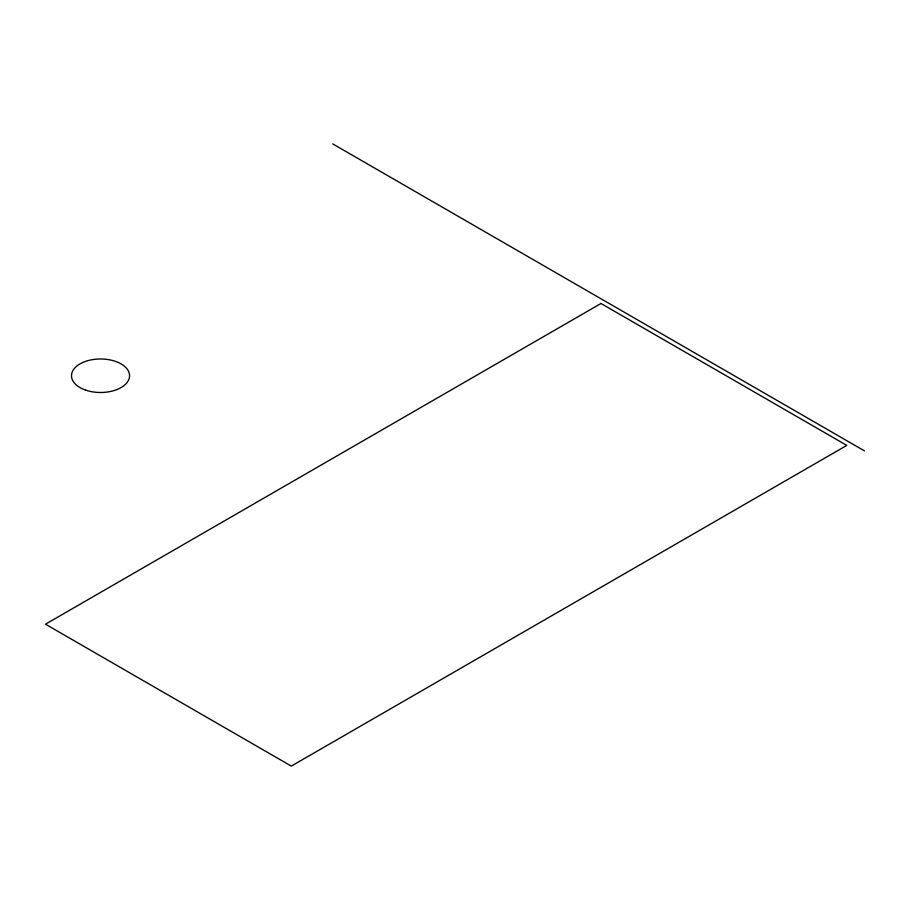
<?xml version="1.0" encoding="UTF-8"?>
<svg xmlns="http://www.w3.org/2000/svg" width="910" height="910" viewBox="0 0 910 910"><rect width="100%" height="100%" fill="white"/><g stroke="black" fill="none" stroke-linecap="round" stroke-linejoin="round"><path stroke-width="1.36" d="M332.73 143.894L864.5 450.905M600.975 303.485L45.5 624.192L291.302 766.106L846.778 445.399L600.975 303.485M85.836 390.185A29.029 16.755 0 0 0 129.561 375.864A29.029 16.755 0 0 0 86.222 361.156A29.029 16.755 0 0 0 85.836 390.185"/></g></svg>
